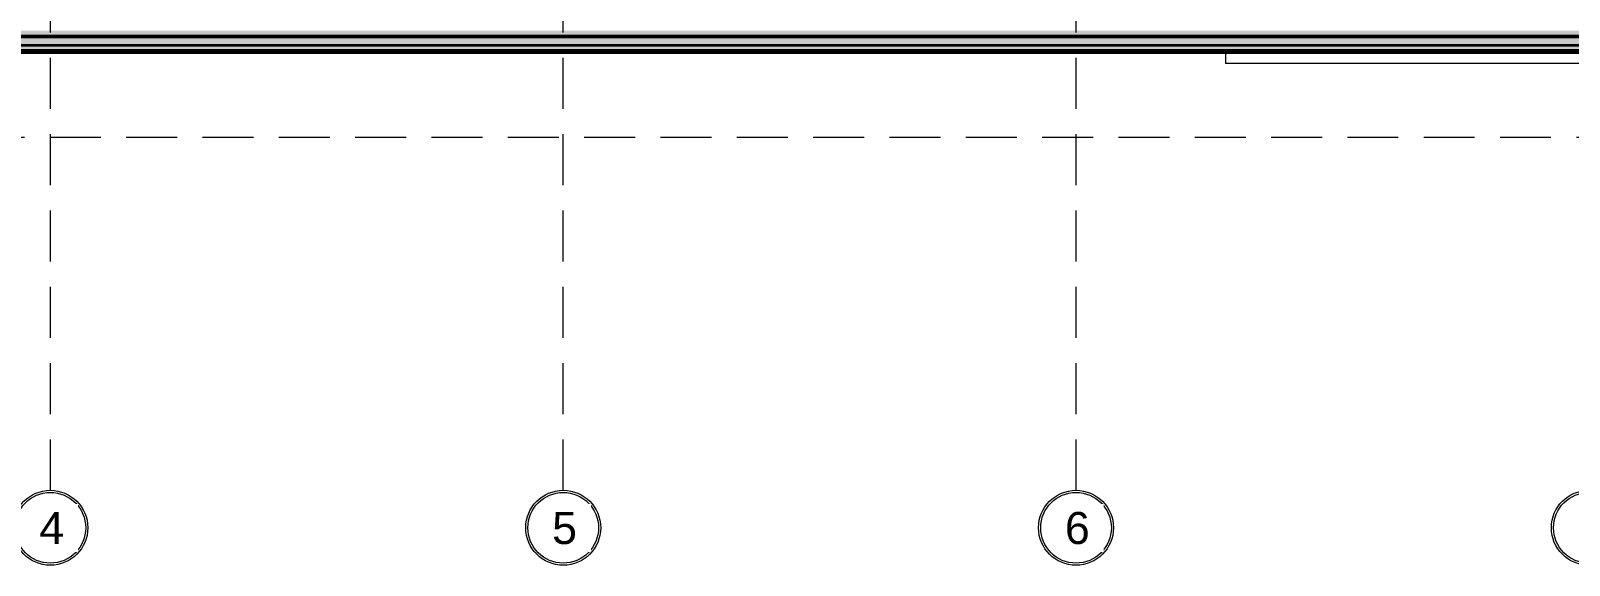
# Model space of a CAD drawing. Header units: millimetres. Extents: x -10459 to 43935, y -3751 to 20306.
# Drawn here: x 11512 to 22312, y -3751 to 0 of the extents above; entities that cross this region are included whole.
import ezdxf

# ---------------------------------------------------------------- set-up
doc = ezdxf.new("R2010")
doc.units = ezdxf.units.MM
doc.linetypes.add('Hidden', pattern=[535.78125, 357.1875, -178.59375])
for name, color, linetype, lineweight in [('A-FLOR', 192, 'Continuous', 18), ('A-FLOR-LEVL', 51, 'Continuous', 9), ('A-FLOR-MCUT', 51, 'Continuous', 50), ('A-FLOR-PATT', 8, 'Continuous', 50), ('G-IMPT', 8, 'Continuous', 18), ('S-FNDN', 32, 'Continuous', 18), ('S-GRID', 1, 'Continuous', 9), ('S-GRID-IDEN', 1, 'Continuous', 9)]:
    doc.layers.add(name, color=color, linetype=linetype, lineweight=lineweight)
doc.styles.add('Arial_1', font='arial.ttf', dxfattribs={"height": 225})

# ---------------------------------------------------------------- blocks, each defined once
blk = doc.blocks.new('Mat_Tien_3dsMax - Sync_3dsMax_To_Revit-2401403-MẶT CẮT 1-1')
at = {"layer": 'G-IMPT'}
blk.add_line((20373, -750), (20373, -750), dxfattribs=at)
blk.add_line((20373, -750), (20373, -750), dxfattribs=at)
blk.add_line((20373, -750), (20373, -750), dxfattribs=at)
blk.add_line((20373, -750), (20373, -750), dxfattribs=at)
blk.add_line((20373, -750), (20373, -750), dxfattribs=at)
blk.add_line((20373, -750), (20373, -750), dxfattribs=at)
blk.add_line((20373, -750), (20373, -750), dxfattribs=at)
blk.add_line((20373, -750), (20373, -750), dxfattribs=at)
blk.add_line((20373, -750), (20373, -750), dxfattribs=at)
blk.add_line((20373, -750), (20373, -750), dxfattribs=at)
blk.add_line((20373, -750), (20373, -750), dxfattribs=at)
blk.add_line((20373, -750), (20373, -750), dxfattribs=at)
blk.add_line((20373, -750), (20373, -750), dxfattribs=at)
blk.add_line((20373, -750), (20373, -750), dxfattribs=at)
blk.add_line((20373, -750), (20373, -750), dxfattribs=at)
blk.add_line((20373, -750), (20373, -750), dxfattribs=at)
blk.add_line((20373, -750), (20373, -750), dxfattribs=at)
blk.add_line((20373, -750), (20373, -750), dxfattribs=at)
blk.add_line((20373, -750), (20373, -750), dxfattribs=at)
blk.add_line((20373, -750), (20373, -750), dxfattribs=at)
blk.add_line((20373, -750), (20373, -750), dxfattribs=at)
blk.add_line((20373, -750), (20373, -750), dxfattribs=at)
blk.add_line((20373, -750), (20373, -750), dxfattribs=at)
blk.add_line((20373, -750), (20373, -750), dxfattribs=at)
blk.add_line((20373, -750), (20373, -750), dxfattribs=at)
blk.add_line((20373, -750), (20373, -750), dxfattribs=at)
blk.add_line((20373, -750), (20373, -750), dxfattribs=at)
blk.add_line((20373, -750), (20373, -750), dxfattribs=at)
blk.add_line((20373, -750), (20373, -750), dxfattribs=at)
blk.add_line((20373, -750), (20373, -750), dxfattribs=at)
blk = doc.blocks.new('Mat_Tien_3dsMax - Mat_Tien_3dsMax-2387879-MẶT CẮT 1-1')
blk.add_blockref('Mat_Tien_3dsMax - Sync_3dsMax_To_Revit-2401403-MẶT CẮT 1-1', (0, 0))
blk = doc.blocks.new('Grid - TRUC  D1-102336-MẶT CẮT 1-1')
at = {"layer": 'S-GRID-IDEN'}
for radius in [263, 248]:
    blk.add_circle((550, -3488), radius, dxfattribs=at)

msp = doc.modelspace()

# ---------------------------------------------------------------- hatches: boundary and pattern name
at = {"layer": 'A-FLOR-PATT'}
h = msp.add_hatch(color=256, dxfattribs=at)
h.paths.add_polyline_path([(15520, -40), (34650, -40), (34650, 0), (450, 0), (450, -40), (15140, -40)])
h.paths.add_polyline_path([(37256, -40), (37256, 0), (37050, 0), (37050, -40), (37169, -40)])
h = msp.add_hatch(color=256, dxfattribs=at)
h.paths.add_polyline_path([(450, -140), (34650, -140), (34650, -40), (450, -40), (450, -75)])
h.paths.add_polyline_path([(37050, -140), (37256, -140), (37256, -40), (37050, -40), (37050, -75)])
at = {"layer": 'A-FLOR-PATT', "lineweight": 18}
h = msp.add_hatch(color=256, dxfattribs=at)
h.paths.add_polyline_path([(19698, -150), (34650, -150), (34650, -140), (450, -140), (450, -150), (16660, -150)])
h.paths.add_polyline_path([(37050, -150), (37256, -150), (37256, -140), (37050, -140)])

# ---------------------------------------------------------------- linework, layer by layer
at = {"layer": 'A-FLOR', "color": 7, "lineweight": 50}
msp.add_line((450, -150), (34650, -150), dxfattribs=at)
at = {"layer": 'A-FLOR'}
for p in [(19900, -150), (23000, -230)]:
    msp.add_line(p, (19900, -230), dxfattribs=at)
at = {"layer": 'A-FLOR-LEVL', "linetype": 'Hidden'}
msp.add_line((37186, -750), (-9566, -750), dxfattribs=at)
at = {"layer": 'A-FLOR-MCUT'}
for p, q in [((34650, -40), (450, -40)), ((34650, -140), (450, -140))]:
    msp.add_line(p, q, dxfattribs=at)
at = {"layer": 'S-FNDN', "lineweight": 35}
msp.add_line((450, -100), (37256, -100), dxfattribs=at)
at = {"layer": 'S-GRID', "linetype": 'Hidden'}
for p, q in [((11650, -3226), (11650, 20306)), ((15250, -3226), (15250, 20306)), ((18850, -3226), (18850, 20306))]:
    msp.add_line(p, q, dxfattribs=at)

# ---------------------------------------------------------------- block references
at = {"layer": 'G-IMPT'}
msp.add_blockref('Mat_Tien_3dsMax - Mat_Tien_3dsMax-2387879-MẶT CẮT 1-1', (0, 0), dxfattribs=at)
at = {"layer": 'S-GRID-IDEN'}
for p in [(11100, 0), (14700, 0), (18300, 0), (21900, 0)]:
    msp.add_blockref('Grid - TRUC  D1-102336-MẶT CẮT 1-1', p, dxfattribs=at)

# ---------------------------------------------------------------- next in the draw order: texts
at = {"layer": 'S-GRID-IDEN', "char_height": 225, "width": 216.46, "attachment_point": 1, "style": 'Arial_1', "bg_fill": 3, "box_fill_scale": 1.25, "bg_fill_color": 256, "bg_fill_true_color": 13158600, "bg_fill_transparency": 0}
for s, insert in [('4', (11572, -3377)), ('5', (15172, -3377)), ('6', (18772, -3377))]:
    msp.add_mtext(s, dxfattribs=dict(at, insert=insert))

doc.saveas('drawing.dxf')
